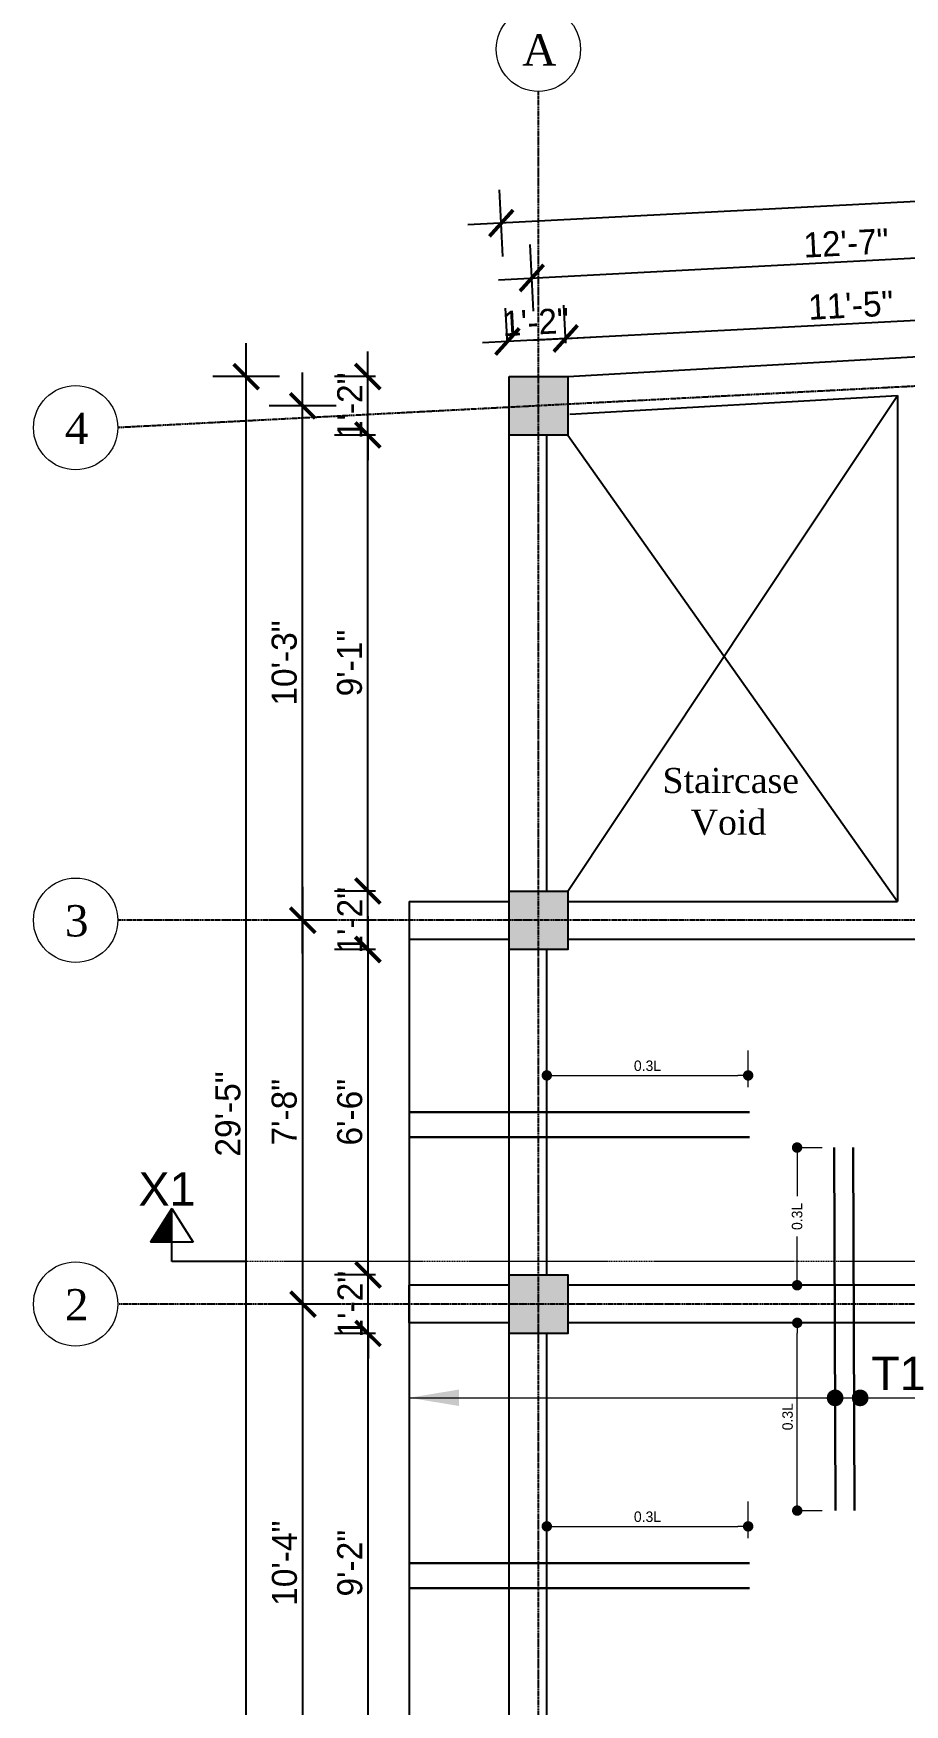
# Model space of a CAD drawing. Header units: inches. Extents: x -412 to 2766, y -9590 to -2111.
# Drawn here: x 260.8 to 469.5, y -7945.6 to -7545.1 of the extents above; entities that cross this region are included whole.
import ezdxf

# ---------------------------------------------------------------- set-up
doc = ezdxf.new("R2010")
doc.units = ezdxf.units.IN
doc.header["$LTSCALE"] = 0.5
doc.header["$MEASUREMENT"] = 0
doc.header["$PDMODE"] = 66
doc.linetypes.add('ACAD_ISO02W100', pattern=[15, 12, -3])
doc.linetypes.add('PHANTOM2', pattern=[1.25, 0.625, -0.125, 0.125, -0.125, 0.125, -0.125])
for name, color, linetype, lineweight in [('05 DOT', 50, 'Continuous', 5), ('15 EXT BAR DIMENSION', 130, 'Continuous', 15), ('15 TEXT', 7, 'Continuous', 15), ('20 BEAM SECTION ARROW', 7, 'ACAD_ISO02W100', 20), ('25 BOT BAR', 12, 'Continuous', 25), ('aa_dim', 5, 'Continuous', 9), ('COLUMN', 8, 'Continuous', 50), ('DOOR & WIN', 1, 'Continuous', 25), ('Profile ele', 4, 'Continuous', 25), ('RINF', 4, 'Continuous', 25), ('TEXT', 220, 'Continuous', 9), ('window', 6, 'Continuous', 13)]:
    doc.layers.add(name, color=color, linetype=linetype, lineweight=lineweight)
doc.layers.add('OUTLINE', color=116, linetype='Continuous')
doc.styles.add('ARCHITECTURE', font='stylu.ttf')
doc.styles.add('arial', font='arial.ttf')
doc.styles.get("Standard").update_dxf_attribs({"font": 'arial.ttf'})
doc.dimstyles.new('8 SCALE', dxfattribs={"dimscale": 0, "dimtxt": 6, "dimasz": 6, "dimexe": 8, "dimexo": 8, "dimgap": 1.25, "dimtad": 1, "dimdec": 0, "dimzin": 3, "dimdsep": 46, "dimlunit": 4, "dimtxsty": 'ARCHITECTURE', "dimblk": 'ARCHTICK', "dimcen": 8, "dimdle": 8, "dimclrd": 5, "dimclre": 5, "dimclrt": 7, "dimadec": 0, "dimazin": 0, "dimtfac": 0.75, "dimtdec": 0, "dimtix": 1, "dimtmove": 2, "dimatfit": 3, "dimldrblk": 'ARCHTICK', "dimfxl": 8, "dimfxlon": 1, "dimtolj": 1, "dimtzin": 0, "dimlwd": -1, "dimlwe": -1, "dimarcsym": 0})
doc.dimstyles.new('Copy of Standard1', dxfattribs={"dimscale": 24, "dimtxt": 0.083333, "dimasz": 0.125, "dimexe": 0.046875, "dimexo": 0.078125, "dimgap": 0.046875, "dimtad": 1, "dimdec": 0, "dimzin": 3, "dimdsep": 46, "dimlunit": 4, "dimtxsty": 'arial', "dimcen": 0.09, "dimdle": 0.046875, "dimclrd": 5, "dimclre": 5, "dimclrt": 7, "dimaunit": 1, "dimadec": 0, "dimazin": 0, "dimtfac": 1, "dimtdec": 0, "dimtofl": 0, "dimtmove": 0, "dimatfit": 3, "dimfxl": 1, "dimtolj": 1, "dimtzin": 0, "dimlwd": -1, "dimlwe": -1, "dimarcsym": 0})
doc.dimstyles.new('TOILET DETAIL', dxfattribs={"dimscale": 0, "dimtxt": 2.5, "dimasz": 2.5, "dimexe": 6, "dimexo": 6, "dimgap": 1, "dimtad": 1, "dimdec": 0, "dimzin": 0, "dimdsep": 46, "dimlunit": 4, "dimtxsty": 'ARCHITECTURE', "dimblk": 'DOT', "dimcen": 0, "dimclrd": 1, "dimclre": 5, "dimclrt": 7, "dimadec": 3, "dimazin": 0, "dimtfac": 1, "dimtdec": 0, "dimtofl": 0, "dimtmove": 0, "dimatfit": 3, "dimldrblk": 'DOT', "dimfxl": 6, "dimfxlon": 1, "dimtolj": 1, "dimtzin": 0, "dimlwd": 18, "dimlwe": 18, "dimarcsym": 0})

# ---------------------------------------------------------------- blocks, each defined once
blk = doc.blocks.new('_ArchTick')
at = {"color": 0, "linetype": 'ByBlock', "const_width": 0.15}
blk.add_lwpolyline([(-0.5, -0.5), (0.5, 0.5)], dxfattribs=at)
blk = doc.blocks.new('*D1322')
at = {"layer": 'Defpoints', "color": 0, "transparency": 16777216}
for p in [(-17323.76, -12596.8), (-17323.32, -12605.22), (-17460.32, -12613.07)]:
    blk.add_point(p, dxfattribs=at)
at = {"layer": 'Profile ele', "color": 5, "transparency": 16777216}
for p, q in [((-17323.74, -12597.23), (-17324.18, -12588.81)), ((-17468.79, -12604.34), (-17315.77, -12596.39)), ((-17460.74, -12605.08), (-17461.21, -12595.94))]:
    blk.add_line(p, q, dxfattribs=at)
at = {"layer": 'Profile ele', "color": 5, "transparency": 16777216, "xscale": 6, "yscale": 6, "zscale": 6}
for p, rotation in [((-17323.76, -12596.8), 2.975964946126969), ((-17460.8, -12603.93), 182.975964946127)]:
    blk.add_blockref('_ArchTick', p, dxfattribs=dict(at, rotation=rotation))
at = {"layer": 'Profile ele', "color": 7, "transparency": 16777216, "insert": (-17392.51, -12595.99), "char_height": 6, "attachment_point": 5, "rotation": 2.976, "style": 'ARCHITECTURE'}
blk.add_mtext('\\A1;11\'-5"', dxfattribs=at)
blk = doc.blocks.new('*D1326')
at = {"layer": 'Defpoints', "color": 0, "transparency": 16777216}
for p in [(-17317.92, -12581.59), (-17316.32, -12612.22), (-17467.32, -12620.07)]:
    blk.add_point(p, dxfattribs=at)
at = {"layer": 'Profile ele', "color": 5, "transparency": 16777216}
for p, q in [((-17317.5, -12589.58), (-17318.33, -12573.6)), ((-17476.91, -12589.85), (-17309.93, -12581.17)), ((-17468.5, -12597.43), (-17469.33, -12581.45))]:
    blk.add_line(p, q, dxfattribs=at)
at = {"layer": 'Profile ele', "color": 5, "transparency": 16777216, "xscale": 6, "yscale": 6, "zscale": 6}
for p, rotation in [((-17317.92, -12581.59), 2.975964946167997), ((-17468.92, -12589.44), 182.975964946168)]:
    blk.add_blockref('_ArchTick', p, dxfattribs=dict(at, rotation=rotation))
at = {"layer": 'Profile ele', "color": 7, "transparency": 16777216, "insert": (-17393.65, -12581.05), "char_height": 6, "attachment_point": 5, "rotation": 2.976, "style": 'ARCHITECTURE'}
blk.add_mtext('\\A1;12\'-7"', dxfattribs=at)
blk = doc.blocks.new('*D1328')
at = {"layer": 'Defpoints', "color": 0, "transparency": 16777216}
for p in [(-17476.23, -12576.31), (-17140.43, -12595.72), (-17474.32, -12613.07)]:
    blk.add_point(p, dxfattribs=at)
at = {"layer": 'Profile ele', "color": 5, "transparency": 16777216}
for p, q in [((-17141.93, -12566.94), (-17142.76, -12550.97)), ((-17134.35, -12558.54), (-17484.22, -12576.73)), ((-17475.82, -12584.3), (-17476.65, -12568.32))]:
    blk.add_line(p, q, dxfattribs=at)
at = {"layer": 'Profile ele', "color": 5, "transparency": 16777216, "xscale": 6, "yscale": 6, "zscale": 6}
for p, rotation in [((-17142.34, -12558.95), 2.975964946168395), ((-17476.23, -12576.31), 182.9759649461684)]:
    blk.add_blockref('_ArchTick', p, dxfattribs=dict(at, rotation=rotation))
at = {"layer": 'Profile ele', "color": 7, "transparency": 16777216, "insert": (-17309.52, -12563.15), "char_height": 6, "attachment_point": 5, "rotation": 2.976, "style": 'ARCHITECTURE'}
blk.add_mtext('\\A1;27\'-10"', dxfattribs=at)
blk = doc.blocks.new('*D1337')
at = {"layer": 'Defpoints', "color": 0, "transparency": 16777216}
for p in [(-17508.15, -12842.35), (-17498.32, -12842.35), (-17498.32, -12952.49)]:
    blk.add_point(p, dxfattribs=at)
at = {"layer": 'Profile ele', "color": 5, "transparency": 16777216}
for p, q in [((-17508.15, -12960.49), (-17508.15, -12834.35)), ((-17506.32, -12842.35), (-17516.15, -12842.35)), ((-17506.32, -12952.49), (-17516.15, -12952.49))]:
    blk.add_line(p, q, dxfattribs=at)
at = {"layer": 'Profile ele', "color": 5, "transparency": 16777216, "xscale": 6, "yscale": 6, "zscale": 6}
for p, rotation in [((-17508.15, -12842.35), 90), ((-17508.15, -12952.49), 270)]:
    blk.add_blockref('_ArchTick', p, dxfattribs=dict(at, rotation=rotation))
at = {"layer": 'Profile ele', "color": 7, "transparency": 16777216, "insert": (-17512.5, -12897.42), "char_height": 6, "attachment_point": 5, "rotation": 90, "style": 'ARCHITECTURE'}
blk.add_mtext('\\A1;9\'-2"', dxfattribs=at)
blk = doc.blocks.new('*D1338')
at = {"layer": 'Defpoints', "color": 0, "transparency": 16777216}
for p in [(-17508.15, -12828.35), (-17498.32, -12828.35), (-17498.32, -12842.35)]:
    blk.add_point(p, dxfattribs=at)
at = {"layer": 'Profile ele', "color": 5, "transparency": 16777216}
for p, q in [((-17508.15, -12828.35), (-17508.15, -12822.35)), ((-17506.32, -12828.35), (-17516.15, -12828.35)), ((-17508.15, -12842.35), (-17508.15, -12828.35)), ((-17506.32, -12842.35), (-17516.15, -12842.35)), ((-17508.15, -12842.35), (-17508.15, -12848.35))]:
    blk.add_line(p, q, dxfattribs=at)
at = {"layer": 'Profile ele', "color": 5, "transparency": 16777216, "xscale": 6, "yscale": 6, "zscale": 6}
for p, rotation in [((-17508.15, -12828.35), 270), ((-17508.15, -12842.35), 90)]:
    blk.add_blockref('_ArchTick', p, dxfattribs=dict(at, rotation=rotation))
at = {"layer": 'Profile ele', "color": 7, "transparency": 16777216, "insert": (-17512.46, -12835.35), "char_height": 6, "attachment_point": 5, "rotation": 90, "style": 'ARCHITECTURE'}
blk.add_mtext('\\A1;1\'-2"', dxfattribs=at)
blk = doc.blocks.new('*D1339')
at = {"layer": 'Defpoints', "color": 0, "transparency": 16777216}
for p in [(-17508.15, -12750.35), (-17498.32, -12750.35), (-17498.32, -12828.35)]:
    blk.add_point(p, dxfattribs=at)
at = {"layer": 'Profile ele', "color": 5, "transparency": 16777216}
for p, q in [((-17508.15, -12836.35), (-17508.15, -12742.35)), ((-17506.32, -12750.35), (-17516.15, -12750.35)), ((-17506.32, -12828.35), (-17516.15, -12828.35))]:
    blk.add_line(p, q, dxfattribs=at)
at = {"layer": 'Profile ele', "color": 5, "transparency": 16777216, "xscale": 6, "yscale": 6, "zscale": 6}
for p, rotation in [((-17508.15, -12750.35), 90), ((-17508.15, -12828.35), 270)]:
    blk.add_blockref('_ArchTick', p, dxfattribs=dict(at, rotation=rotation))
at = {"layer": 'Profile ele', "color": 7, "transparency": 16777216, "insert": (-17512.51, -12789.35), "char_height": 6, "attachment_point": 5, "rotation": 90, "style": 'ARCHITECTURE'}
blk.add_mtext('\\A1;6\'-6"', dxfattribs=at)
blk = doc.blocks.new('*D1340')
at = {"layer": 'Defpoints', "color": 0, "transparency": 16777216}
for p in [(-17508.22, -12736.35), (-17498.32, -12736.35), (-17498.32, -12750.35)]:
    blk.add_point(p, dxfattribs=at)
at = {"layer": 'Profile ele', "color": 5, "transparency": 16777216}
for p, q in [((-17508.22, -12736.35), (-17508.22, -12730.35)), ((-17506.32, -12736.35), (-17516.22, -12736.35)), ((-17508.22, -12750.35), (-17508.22, -12736.35)), ((-17506.32, -12750.35), (-17516.22, -12750.35)), ((-17508.22, -12750.35), (-17508.22, -12756.35))]:
    blk.add_line(p, q, dxfattribs=at)
at = {"layer": 'Profile ele', "color": 5, "transparency": 16777216, "xscale": 6, "yscale": 6, "zscale": 6}
for p, rotation in [((-17508.22, -12736.35), 270), ((-17508.22, -12750.35), 90)]:
    blk.add_blockref('_ArchTick', p, dxfattribs=dict(at, rotation=rotation))
at = {"layer": 'Profile ele', "color": 7, "transparency": 16777216, "insert": (-17512.53, -12743.35), "char_height": 6, "attachment_point": 5, "rotation": 90, "style": 'ARCHITECTURE'}
blk.add_mtext('\\A1;1\'-2"', dxfattribs=at)
blk = doc.blocks.new('*D1341')
at = {"layer": 'Defpoints', "color": 0, "transparency": 16777216}
for p in [(-17508.22, -12627.07), (-17498.32, -12627.07), (-17498.32, -12736.35)]:
    blk.add_point(p, dxfattribs=at)
at = {"layer": 'Profile ele', "color": 5, "transparency": 16777216}
for p, q in [((-17508.22, -12744.35), (-17508.22, -12619.07)), ((-17506.32, -12627.07), (-17516.22, -12627.07)), ((-17506.32, -12736.35), (-17516.22, -12736.35))]:
    blk.add_line(p, q, dxfattribs=at)
at = {"layer": 'Profile ele', "color": 5, "transparency": 16777216, "xscale": 6, "yscale": 6, "zscale": 6}
for p, rotation in [((-17508.22, -12627.07), 90), ((-17508.22, -12736.35), 270)]:
    blk.add_blockref('_ArchTick', p, dxfattribs=dict(at, rotation=rotation))
at = {"layer": 'Profile ele', "color": 7, "transparency": 16777216, "insert": (-17512.57, -12681.71), "char_height": 6, "attachment_point": 5, "rotation": 90, "style": 'ARCHITECTURE'}
blk.add_mtext('\\A1;9\'-1"', dxfattribs=at)
blk = doc.blocks.new('*D1342')
at = {"layer": 'Defpoints', "color": 0, "transparency": 16777216}
for p in [(-17508.22, -12613.07), (-17498.32, -12613.07), (-17498.32, -12627.07)]:
    blk.add_point(p, dxfattribs=at)
at = {"layer": 'Profile ele', "color": 5, "transparency": 16777216}
for p, q in [((-17508.22, -12613.07), (-17508.22, -12607.07)), ((-17506.32, -12613.07), (-17516.22, -12613.07)), ((-17508.22, -12627.07), (-17508.22, -12613.07)), ((-17506.32, -12627.07), (-17516.22, -12627.07)), ((-17508.22, -12627.07), (-17508.22, -12633.07))]:
    blk.add_line(p, q, dxfattribs=at)
at = {"layer": 'Profile ele', "color": 5, "transparency": 16777216, "xscale": 6, "yscale": 6, "zscale": 6}
for p, rotation in [((-17508.22, -12613.07), 270), ((-17508.22, -12627.07), 90)]:
    blk.add_blockref('_ArchTick', p, dxfattribs=dict(at, rotation=rotation))
at = {"layer": 'Profile ele', "color": 7, "transparency": 16777216, "insert": (-17512.53, -12620.07), "char_height": 6, "attachment_point": 5, "rotation": 90, "style": 'ARCHITECTURE'}
blk.add_mtext('\\A1;1\'-2"', dxfattribs=at)
blk = doc.blocks.new('*D1343')
at = {"layer": 'Defpoints', "color": 0, "transparency": 16777216}
for p in [(-17523.75, -12835.35), (-17491.32, -12835.35), (-17491.32, -12959.49)]:
    blk.add_point(p, dxfattribs=at)
at = {"layer": 'Profile ele', "color": 5, "transparency": 16777216}
for p, q in [((-17523.75, -12967.49), (-17523.75, -12827.35)), ((-17515.75, -12835.35), (-17531.75, -12835.35)), ((-17515.75, -12959.49), (-17531.75, -12959.49))]:
    blk.add_line(p, q, dxfattribs=at)
at = {"layer": 'Profile ele', "color": 5, "transparency": 16777216, "xscale": 6, "yscale": 6, "zscale": 6}
for p, rotation in [((-17523.75, -12835.35), 90), ((-17523.75, -12959.49), 270)]:
    blk.add_blockref('_ArchTick', p, dxfattribs=dict(at, rotation=rotation))
at = {"layer": 'Profile ele', "color": 7, "transparency": 16777216, "insert": (-17528.15, -12897.42), "char_height": 6, "attachment_point": 5, "rotation": 90, "style": 'ARCHITECTURE'}
blk.add_mtext('\\A1;10\'-4"', dxfattribs=at)
blk = doc.blocks.new('*D1344')
at = {"layer": 'Defpoints', "color": 0, "transparency": 16777216}
for p in [(-17523.75, -12743.35), (-17491.32, -12743.35), (-17491.32, -12835.35)]:
    blk.add_point(p, dxfattribs=at)
at = {"layer": 'Profile ele', "color": 5, "transparency": 16777216}
for p, q in [((-17523.75, -12843.35), (-17523.75, -12735.35)), ((-17515.75, -12743.35), (-17531.75, -12743.35)), ((-17515.75, -12835.35), (-17531.75, -12835.35))]:
    blk.add_line(p, q, dxfattribs=at)
at = {"layer": 'Profile ele', "color": 5, "transparency": 16777216, "xscale": 6, "yscale": 6, "zscale": 6}
for p, rotation in [((-17523.75, -12743.35), 90), ((-17523.75, -12835.35), 270)]:
    blk.add_blockref('_ArchTick', p, dxfattribs=dict(at, rotation=rotation))
at = {"layer": 'Profile ele', "color": 7, "transparency": 16777216, "insert": (-17528.21, -12789.35), "char_height": 6, "attachment_point": 5, "rotation": 90, "style": 'ARCHITECTURE'}
blk.add_mtext('\\A1;7\'-8"', dxfattribs=at)
blk = doc.blocks.new('*D1345')
at = {"layer": 'Defpoints', "color": 0, "transparency": 16777216}
for p in [(-17523.82, -12620.07), (-17491.32, -12620.07), (-17491.32, -12743.35)]:
    blk.add_point(p, dxfattribs=at)
at = {"layer": 'Profile ele', "color": 5, "transparency": 16777216}
for p, q in [((-17523.82, -12751.35), (-17523.82, -12612.07)), ((-17515.82, -12620.07), (-17531.82, -12620.07)), ((-17515.82, -12743.35), (-17531.82, -12743.35))]:
    blk.add_line(p, q, dxfattribs=at)
at = {"layer": 'Profile ele', "color": 5, "transparency": 16777216, "xscale": 6, "yscale": 6, "zscale": 6}
for p, rotation in [((-17523.82, -12620.07), 90), ((-17523.82, -12743.35), 270)]:
    blk.add_blockref('_ArchTick', p, dxfattribs=dict(at, rotation=rotation))
at = {"layer": 'Profile ele', "color": 7, "transparency": 16777216, "insert": (-17528.2, -12681.71), "char_height": 6, "attachment_point": 5, "rotation": 90, "style": 'ARCHITECTURE'}
blk.add_mtext('\\A1;10\'-3"', dxfattribs=at)
blk = doc.blocks.new('*D1346')
at = {"layer": 'Defpoints', "color": 0, "transparency": 16777216}
for p in [(-17537.33, -12613.07), (-17498.32, -12613.07), (-17498.32, -12966.49)]:
    blk.add_point(p, dxfattribs=at)
at = {"layer": 'Profile ele', "color": 5, "transparency": 16777216}
for p, q in [((-17537.33, -12974.49), (-17537.33, -12605.07)), ((-17529.33, -12613.07), (-17545.33, -12613.07)), ((-17529.33, -12966.49), (-17545.33, -12966.49))]:
    blk.add_line(p, q, dxfattribs=at)
at = {"layer": 'Profile ele', "color": 5, "transparency": 16777216, "xscale": 6, "yscale": 6, "zscale": 6}
for p, rotation in [((-17537.33, -12613.07), 90), ((-17537.33, -12966.49), 270)]:
    blk.add_blockref('_ArchTick', p, dxfattribs=dict(at, rotation=rotation))
at = {"layer": 'Profile ele', "color": 7, "transparency": 16777216, "insert": (-17541.71, -12789.78), "char_height": 6, "attachment_point": 5, "rotation": 90, "style": 'ARCHITECTURE'}
blk.add_mtext('\\A1;29\'-5"', dxfattribs=at)
blk = doc.blocks.new('*D1358')
at = {"layer": 'Defpoints', "color": 0, "transparency": 16777216}
for p in [(-17474.76, -12604.65), (-17474.32, -12613.07), (-17460.32, -12613.07)]:
    blk.add_point(p, dxfattribs=at)
at = {"layer": 'Profile ele', "color": 5, "transparency": 16777216}
for p, q in [((-17474.74, -12605.08), (-17475.18, -12596.66)), ((-17460.74, -12605.08), (-17461.21, -12595.94)), ((-17474.76, -12604.65), (-17480.75, -12604.96)), ((-17460.8, -12603.93), (-17474.76, -12604.65)), ((-17460.8, -12603.93), (-17454.81, -12603.62))]:
    blk.add_line(p, q, dxfattribs=at)
at = {"layer": 'Profile ele', "color": 5, "transparency": 16777216, "xscale": 6, "yscale": 6, "zscale": 6}
for p, rotation in [((-17474.76, -12604.65), 2.975964946126969), ((-17460.8, -12603.93), 182.975964946127)]:
    blk.add_blockref('_ArchTick', p, dxfattribs=dict(at, rotation=rotation))
at = {"layer": 'Profile ele', "color": 7, "transparency": 16777216, "insert": (-17468, -12599.99), "char_height": 6, "attachment_point": 5, "rotation": 2.976, "style": 'ARCHITECTURE'}
blk.add_mtext('\\A1;1\'-2"', dxfattribs=at)
blk = doc.blocks.new('dfdffdf')
at = {"layer": 'RINF'}
h = blk.add_hatch(dxfattribs=at)
h.set_pattern_fill('ANSI31', color=1, style=0)
h.set_pattern_definition([(135.000000013, (-2341946.27169, -525911.5854), (0.0928077650966, 0.0928077650554), [])])
h.paths.add_polyline_path([(-28, 207), (191, 67), (-28, 67)])
at = {"layer": 'RINF', "color": 1}
for p, q in [((-28, -73), (-28, 207)), ((191, 67), (-28, 207)), ((-155, -420), (-155, 67)), ((-155, 67), (191, 67)), ((191, 67), (-28, -73))]:
    blk.add_line(p, q, dxfattribs=at)
blk = doc.blocks.new('_Dot')
at = {"color": 0, "linetype": 'ByBlock', "lineweight": -2}
blk.add_line((-0.5, 0), (-1, 0), dxfattribs=at)
at = {"color": 0, "linetype": 'ByBlock', "const_width": 0.5}
blk.add_lwpolyline([(-0.25, 0, 1), (0.25, 0, 1)], format="xyb", close=True, dxfattribs=at)
blk = doc.blocks.new('*D1365')
at = {"layer": 'aa_dim', "color": 5, "lineweight": 18, "transparency": 16777216}
for p, q in [((-17465.32, -12891.42), (-17465.32, -12882.6)), ((-17417.08, -12891.42), (-17417.08, -12882.6))]:
    blk.add_line(p, q, dxfattribs=at)
at = {"layer": 'aa_dim', "color": 1, "lineweight": 18, "transparency": 16777216}
blk.add_line((-17462.82, -12888.6), (-17419.58, -12888.6), dxfattribs=at)
at = {"layer": 'Defpoints', "color": 0, "transparency": 16777216}
for p in [(-17417.08, -12888.6), (-17465.32, -12897.42), (-17417.08, -12897.42)]:
    blk.add_point(p, dxfattribs=at)
at = {"layer": 'aa_dim', "color": 1, "lineweight": 18, "transparency": 16777216, "xscale": 2.5, "yscale": 2.5, "zscale": 2.5, "rotation": 180}
blk.add_blockref('_Dot', (-17465.32, -12888.6), dxfattribs=at)
at = {"layer": 'aa_dim', "color": 1, "lineweight": 18, "transparency": 16777216, "xscale": 2.5, "yscale": 2.5, "zscale": 2.5}
blk.add_blockref('_Dot', (-17417.08, -12888.6), dxfattribs=at)
at = {"layer": 'aa_dim', "color": 7, "transparency": 16777216, "insert": (-17441.2, -12886.3), "char_height": 2.5, "attachment_point": 5, "style": 'ARCHITECTURE'}
blk.add_mtext('\\A1;0.3L', dxfattribs=at)
blk = doc.blocks.new('*D1366')
at = {"layer": 'aa_dim', "color": 5, "lineweight": 18, "transparency": 16777216}
for p, q in [((-17465.32, -12783.35), (-17465.32, -12774.54)), ((-17417.08, -12783.35), (-17417.08, -12774.54))]:
    blk.add_line(p, q, dxfattribs=at)
at = {"layer": 'aa_dim', "color": 1, "lineweight": 18, "transparency": 16777216}
blk.add_line((-17462.82, -12780.54), (-17419.58, -12780.54), dxfattribs=at)
at = {"layer": 'Defpoints', "color": 0, "transparency": 16777216}
for p in [(-17417.08, -12780.54), (-17465.32, -12789.35), (-17417.08, -12789.35)]:
    blk.add_point(p, dxfattribs=at)
at = {"layer": 'aa_dim', "color": 1, "lineweight": 18, "transparency": 16777216, "xscale": 2.5, "yscale": 2.5, "zscale": 2.5, "rotation": 180}
blk.add_blockref('_Dot', (-17465.32, -12780.54), dxfattribs=at)
at = {"layer": 'aa_dim', "color": 1, "lineweight": 18, "transparency": 16777216, "xscale": 2.5, "yscale": 2.5, "zscale": 2.5}
blk.add_blockref('_Dot', (-17417.08, -12780.54), dxfattribs=at)
at = {"layer": 'aa_dim', "color": 7, "transparency": 16777216, "insert": (-17441.2, -12778.23), "char_height": 2.5, "attachment_point": 5, "style": 'ARCHITECTURE'}
blk.add_mtext('\\A1;0.3L', dxfattribs=at)
blk = doc.blocks.new('*D1376')
at = {"layer": 'aa_dim', "color": 5, "lineweight": 18, "transparency": 16777216}
for p, q in [((-17405.36, -12797.82), (-17399.36, -12797.82)), ((-17405.36, -12830.82), (-17399.36, -12830.82))]:
    blk.add_line(p, q, dxfattribs=at)
at = {"layer": 'aa_dim', "color": 1, "lineweight": 18, "transparency": 16777216}
for p, q in [((-17405.36, -12800.32), (-17405.36, -12809.46)), ((-17405.36, -12828.32), (-17405.36, -12819.17))]:
    blk.add_line(p, q, dxfattribs=at)
at = {"layer": 'Defpoints', "color": 0, "transparency": 16777216}
for p in [(-17405.36, -12797.82), (-17405.36, -12797.82), (-17405.36, -12830.82)]:
    blk.add_point(p, dxfattribs=at)
at = {"layer": 'aa_dim', "color": 1, "lineweight": 18, "transparency": 16777216, "xscale": 2.5, "yscale": 2.5, "zscale": 2.5}
for p, rotation in [((-17405.36, -12797.82), 90), ((-17405.36, -12830.82), 270)]:
    blk.add_blockref('_Dot', p, dxfattribs=dict(at, rotation=rotation))
at = {"layer": 'aa_dim', "color": 7, "transparency": 16777216, "insert": (-17405.36, -12814.32), "char_height": 2.5, "attachment_point": 5, "rotation": 90, "style": 'ARCHITECTURE'}
blk.add_mtext('\\A1;0.3L', dxfattribs=at)
blk = doc.blocks.new('*D1377')
at = {"layer": 'aa_dim', "color": 5, "lineweight": 18, "transparency": 16777216}
for p, q in [((-17405.33, -12839.82), (-17399.33, -12839.82)), ((-17405.33, -12884.82), (-17399.33, -12884.82))]:
    blk.add_line(p, q, dxfattribs=at)
at = {"layer": 'aa_dim', "color": 1, "lineweight": 18, "transparency": 16777216}
blk.add_line((-17405.33, -12882.32), (-17405.33, -12842.32), dxfattribs=at)
at = {"layer": 'Defpoints', "color": 0, "transparency": 16777216}
for p in [(-17405.33, -12839.82), (-17405.33, -12839.82), (-17405.33, -12884.82)]:
    blk.add_point(p, dxfattribs=at)
at = {"layer": 'aa_dim', "color": 1, "lineweight": 18, "transparency": 16777216, "xscale": 2.5, "yscale": 2.5, "zscale": 2.5}
for p, rotation in [((-17405.33, -12839.82), 90), ((-17405.33, -12884.82), 270)]:
    blk.add_blockref('_Dot', p, dxfattribs=dict(at, rotation=rotation))
at = {"layer": 'aa_dim', "color": 7, "transparency": 16777216, "insert": (-17407.63, -12862.32), "char_height": 2.5, "attachment_point": 5, "rotation": 90, "style": 'ARCHITECTURE'}
blk.add_mtext('\\A1;0.3L', dxfattribs=at)
blk = doc.blocks.new('55')
at = {"layer": 'COLUMN'}
h = blk.add_hatch(color=256, dxfattribs=at)
h.dxf.hatch_style = 1
h.paths.add_polyline_path([(-17460.32, -12627.07), (-17460.32, -12613.07), (-17474.32, -12613.07), (-17474.32, -12627.07)])
h = blk.add_hatch(color=256, dxfattribs=at)
h.dxf.hatch_style = 1
h.paths.add_polyline_path([(-17460.32, -12750.35), (-17460.32, -12736.35), (-17474.32, -12736.35), (-17474.32, -12750.35)])
h = blk.add_hatch(color=256, dxfattribs=at)
h.dxf.hatch_style = 1
h.paths.add_polyline_path([(-17460.32, -12842.35), (-17460.32, -12828.35), (-17474.32, -12828.35), (-17474.32, -12842.35)])
at = {"layer": '05 DOT', "ltscale": 48, "const_width": 2}
for points in [[(-17397.25, -12857.81, -1), (-17395.25, -12857.81, -1)], [(-17391.25, -12857.81, -1), (-17389.25, -12857.81, -1)]]:
    blk.add_lwpolyline(points, format="xyb", close=True, dxfattribs=at)
at = {"layer": '15 EXT BAR DIMENSION', "lineweight": 30, "ltscale": 48}
for points in [[(-17396.5, -12797.82), (-17396.14, -12884.82)], [(-17391.95, -12797.82), (-17391.62, -12884.82)]]:
    blk.add_lwpolyline(points, dxfattribs=at)
at = {"layer": '20 BEAM SECTION ARROW', "color": 2, "ltscale": 0.05}
blk.add_line((-17154.12, -12825.12), (-17537.33, -12825.12), dxfattribs=at)
at = {"layer": '25 BOT BAR', "color": 2, "lineweight": 30, "ltscale": 48}
for points in [[(-17416.74, -12789.35), (-17498.32, -12789.35)], [(-17416.74, -12795.35), (-17498.32, -12795.35)], [(-17416.74, -12897.42), (-17498.32, -12897.42)], [(-17416.74, -12903.42), (-17498.32, -12903.42)]]:
    blk.add_lwpolyline(points, dxfattribs=at)
at = {"layer": 'DOOR & WIN', "color": 6, "linetype": 'PHANTOM2'}
for p, q in [((-17467.34, -13036.28), (-17467.34, -12544.71)), ((-17060.37, -12598.92), (-17568.1, -12625.31)), ((-17148.75, -12743.35), (-17568.1, -12743.35)), ((-17153.93, -12835.32), (-17568.1, -12835.32))]:
    blk.add_line(p, q, dxfattribs=at)
at = {"layer": 'OUTLINE'}
for points in [[(-17474.32, -12613.07), (-17460.32, -12613.07), (-17460.32, -12627.07), (-17474.32, -12627.07)], [(-17474.32, -12736.35), (-17460.32, -12736.35), (-17460.32, -12750.35), (-17474.32, -12750.35)], [(-17474.32, -12828.35), (-17460.32, -12828.35), (-17460.32, -12842.35), (-17474.32, -12842.35)]]:
    blk.add_lwpolyline(points, close=True, dxfattribs=at)
at = {"layer": 'Profile ele'}
for p, q in [((-17460.32, -12613.07), (-17323.32, -12605.22)), ((-17460.32, -12736.35), (-17381.32, -12617.56)), ((-17459.81, -12622.06), (-17381.32, -12617.56)), ((-17381.32, -12617.56), (-17381.32, -12738.85)), ((-17474.32, -12736.35), (-17474.32, -12627.07)), ((-17465.32, -12736.35), (-17465.32, -12627.07)), ((-17460.32, -12627.07), (-17381.32, -12738.85)), ((-17498.32, -12738.85), (-17474.32, -12738.85)), ((-17498.32, -12738.85), (-17498.32, -12747.85)), ((-17498.32, -12738.85), (-17498.32, -12976.72)), ((-17460.32, -12738.85), (-17381.32, -12738.85)), ((-17498.32, -12747.85), (-17474.32, -12747.85)), ((-17474.32, -12828.35), (-17474.32, -12750.35)), ((-17465.32, -12828.35), (-17465.32, -12750.35)), ((-17460.32, -12747.85), (-17323.32, -12747.85)), ((-17474.32, -12830.82), (-17498.32, -12830.82)), ((-17498.32, -12839.82), (-17498.32, -12830.82)), ((-17323.32, -12830.82), (-17460.32, -12830.82)), ((-17474.32, -12839.82), (-17498.32, -12839.82)), ((-17474.32, -12952.49), (-17474.32, -12842.35)), ((-17465.32, -12952.49), (-17465.32, -12842.35)), ((-17323.32, -12839.82), (-17460.32, -12839.82))]:
    blk.add_line(p, q, dxfattribs=at)
at = {"layer": 'window', "linetype": 'Continuous', "lineweight": 5, "ltscale": 0.5}
for centre in [(-17467.34, -12534.61), (-17578.2, -12625.31), (-17578.2, -12743.35), (-17578.2, -12835.32)]:
    blk.add_circle(centre, 10.1, dxfattribs=at)
at = {"layer": '20 BEAM SECTION ARROW', "color": 2, "xscale": 0.03657142857264262, "yscale": 0.03657142857264262, "zscale": 0.03657142857264262, "rotation": 90}
blk.add_blockref('dfdffdf', (-17552.7, -12819.44), dxfattribs=at)
at = {"layer": '15 TEXT', "color": 3, "lineweight": 60, "insert": (-17565.85, -12722.99), "char_height": 6, "width": 287.674, "attachment_point": 7, "style": 'arial'}
blk.add_mtext('\\pi128.25085;{\\fTimes New Roman|b0|i0|c0|p18;Staircase \\P\\pi135.00571;Void}', dxfattribs=at)
at = {"layer": '15 TEXT', "color": 2, "ltscale": 25, "insert": (-17563.14, -12803.72), "char_height": 8, "width": 383.5653, "attachment_point": 1, "style": 'arial'}
blk.add_mtext('X1', dxfattribs=at)
at = {"layer": '15 TEXT', "insert": (-17387.62, -12847.96), "char_height": 6, "width": 27.9602, "attachment_point": 1}
blk.add_mtext('{\\H1.3333x;T1\\fStylus BT|b0|i0|c0|p34;\\H0.75x; }', dxfattribs=at)
at = {"layer": 'TEXT', "char_height": 7.5, "attachment_point": 5}
for s, insert in [('{\\fTimes New Roman|b0|i0|c0|p18;\\C1;A}', (-17467.09, -12534.78)), ('{\\fTimes New Roman|b0|i0|c0|p18;\\C1;4}', (-17577.95, -12625.48)), ('{\\fTimes New Roman|b0|i0|c0|p18;\\C1;3}', (-17577.95, -12743.53)), ('{\\fTimes New Roman|b0|i0|c0|p18;\\C1;2}', (-17577.95, -12835.49))]:
    blk.add_mtext(s, dxfattribs=dict(at, insert=insert))
at = {"layer": 'aa_dim'}
for base, p1, p2, picture, middle in [((-17417.08, -12780.54), (-17465.32, -12789.35), (-17417.08, -12789.35), '*D1366', (-17441.2, -12778.23)), ((-17417.08, -12888.6), (-17465.32, -12897.42), (-17417.08, -12897.42), '*D1365', (-17441.2, -12886.3))]:
    dim = blk.add_linear_dim(base=base, p1=p1, p2=p2, text='0.3L', dimstyle='TOILET DETAIL', override={"dimscale": 1, "dimtmove": 1}, dxfattribs=at)
    dim.commit()
    dim.dimension.update_dxf_attribs({"geometry": picture, "text_midpoint": middle})
for base, p1, p2, override, picture, middle in [((-17405.36, -12797.82), (-17405.36, -12830.82), (-17405.36, -12797.82), {"dimscale": 1, "dimtad": 0}, '*D1376', (-17405.36, -12814.32)), ((-17405.33, -12839.82), (-17405.33, -12884.82), (-17405.33, -12839.82), {"dimscale": 1, "dimtmove": 1}, '*D1377', (-17407.63, -12862.32))]:
    dim = blk.add_linear_dim(base=base, p1=p1, p2=p2, angle=90, text='0.3L', dimstyle='TOILET DETAIL', override=override, dxfattribs=at)
    dim.commit()
    dim.dimension.update_dxf_attribs({"geometry": picture, "text_midpoint": middle})
at = {"layer": 'Profile ele'}
for p1, p2, distance, picture, middle in [((-17140.43, -12595.72), (-17474.32, -12613.07), -36.81, '*D1328', (-17309.52, -12563.15)), ((-17467.32, -12620.07), (-17316.32, -12612.22), 30.68, '*D1326', (-17393.65, -12581.05))]:
    dim = blk.add_aligned_dim(p1=p1, p2=p2, distance=distance, dimstyle='8 SCALE', override={"dimscale": 1}, dxfattribs=at)
    dim.commit()
    dim.dimension.update_dxf_attribs({"geometry": picture, "text_midpoint": middle})
for base, p1, p2, angle, picture, middle in [((-17323.76, -12596.8), (-17460.32, -12613.07), (-17323.32, -12605.22), 182.976, '*D1322', (-17392.51, -12595.99)), ((-17474.76, -12604.65), (-17460.32, -12613.07), (-17474.32, -12613.07), 182.976, '*D1358', (-17468, -12599.99)), ((-17537.33, -12613.07), (-17498.32, -12966.49), (-17498.32, -12613.07), 90, '*D1346', (-17541.71, -12789.78)), ((-17508.22, -12613.07), (-17498.32, -12627.07), (-17498.32, -12613.07), 90, '*D1342', (-17512.53, -12620.07)), ((-17523.82, -12620.07), (-17491.32, -12743.35), (-17491.32, -12620.07), 90, '*D1345', (-17528.2, -12681.71)), ((-17508.22, -12627.07), (-17498.32, -12736.35), (-17498.32, -12627.07), 90, '*D1341', (-17512.57, -12681.71)), ((-17508.22, -12736.35), (-17498.32, -12750.35), (-17498.32, -12736.35), 90, '*D1340', (-17512.53, -12743.35)), ((-17523.75, -12743.35), (-17491.32, -12835.35), (-17491.32, -12743.35), 90, '*D1344', (-17528.21, -12789.35)), ((-17508.15, -12750.35), (-17498.32, -12828.35), (-17498.32, -12750.35), 90, '*D1339', (-17512.51, -12789.35)), ((-17508.15, -12828.35), (-17498.32, -12842.35), (-17498.32, -12828.35), 90, '*D1338', (-17512.46, -12835.35)), ((-17523.75, -12835.35), (-17491.32, -12959.49), (-17491.32, -12835.35), 90, '*D1343', (-17528.15, -12897.42)), ((-17508.15, -12842.35), (-17498.32, -12952.49), (-17498.32, -12842.35), 90, '*D1337', (-17512.5, -12897.42))]:
    dim = blk.add_linear_dim(base=base, p1=p1, p2=p2, angle=angle, dimstyle='8 SCALE', override={"dimscale": 1}, dxfattribs=at)
    dim.commit()
    dim.dimension.update_dxf_attribs({"geometry": picture, "text_midpoint": middle})
at = {"layer": '05 DOT', "lineweight": 18, "ltscale": 48}
blk.add_leader([(-17498.32, -12857.78), (-17155.28, -12857.85)], dimstyle='Copy of Standard1', override={"dimasz": 0.5, "dimtad": 0}, dxfattribs=at)

msp = doc.modelspace()

# ---------------------------------------------------------------- block references
at = {"layer": 'Profile ele'}
msp.add_blockref('55', (17849.08, 4985.75), dxfattribs=at)

doc.saveas('drawing.dxf')
